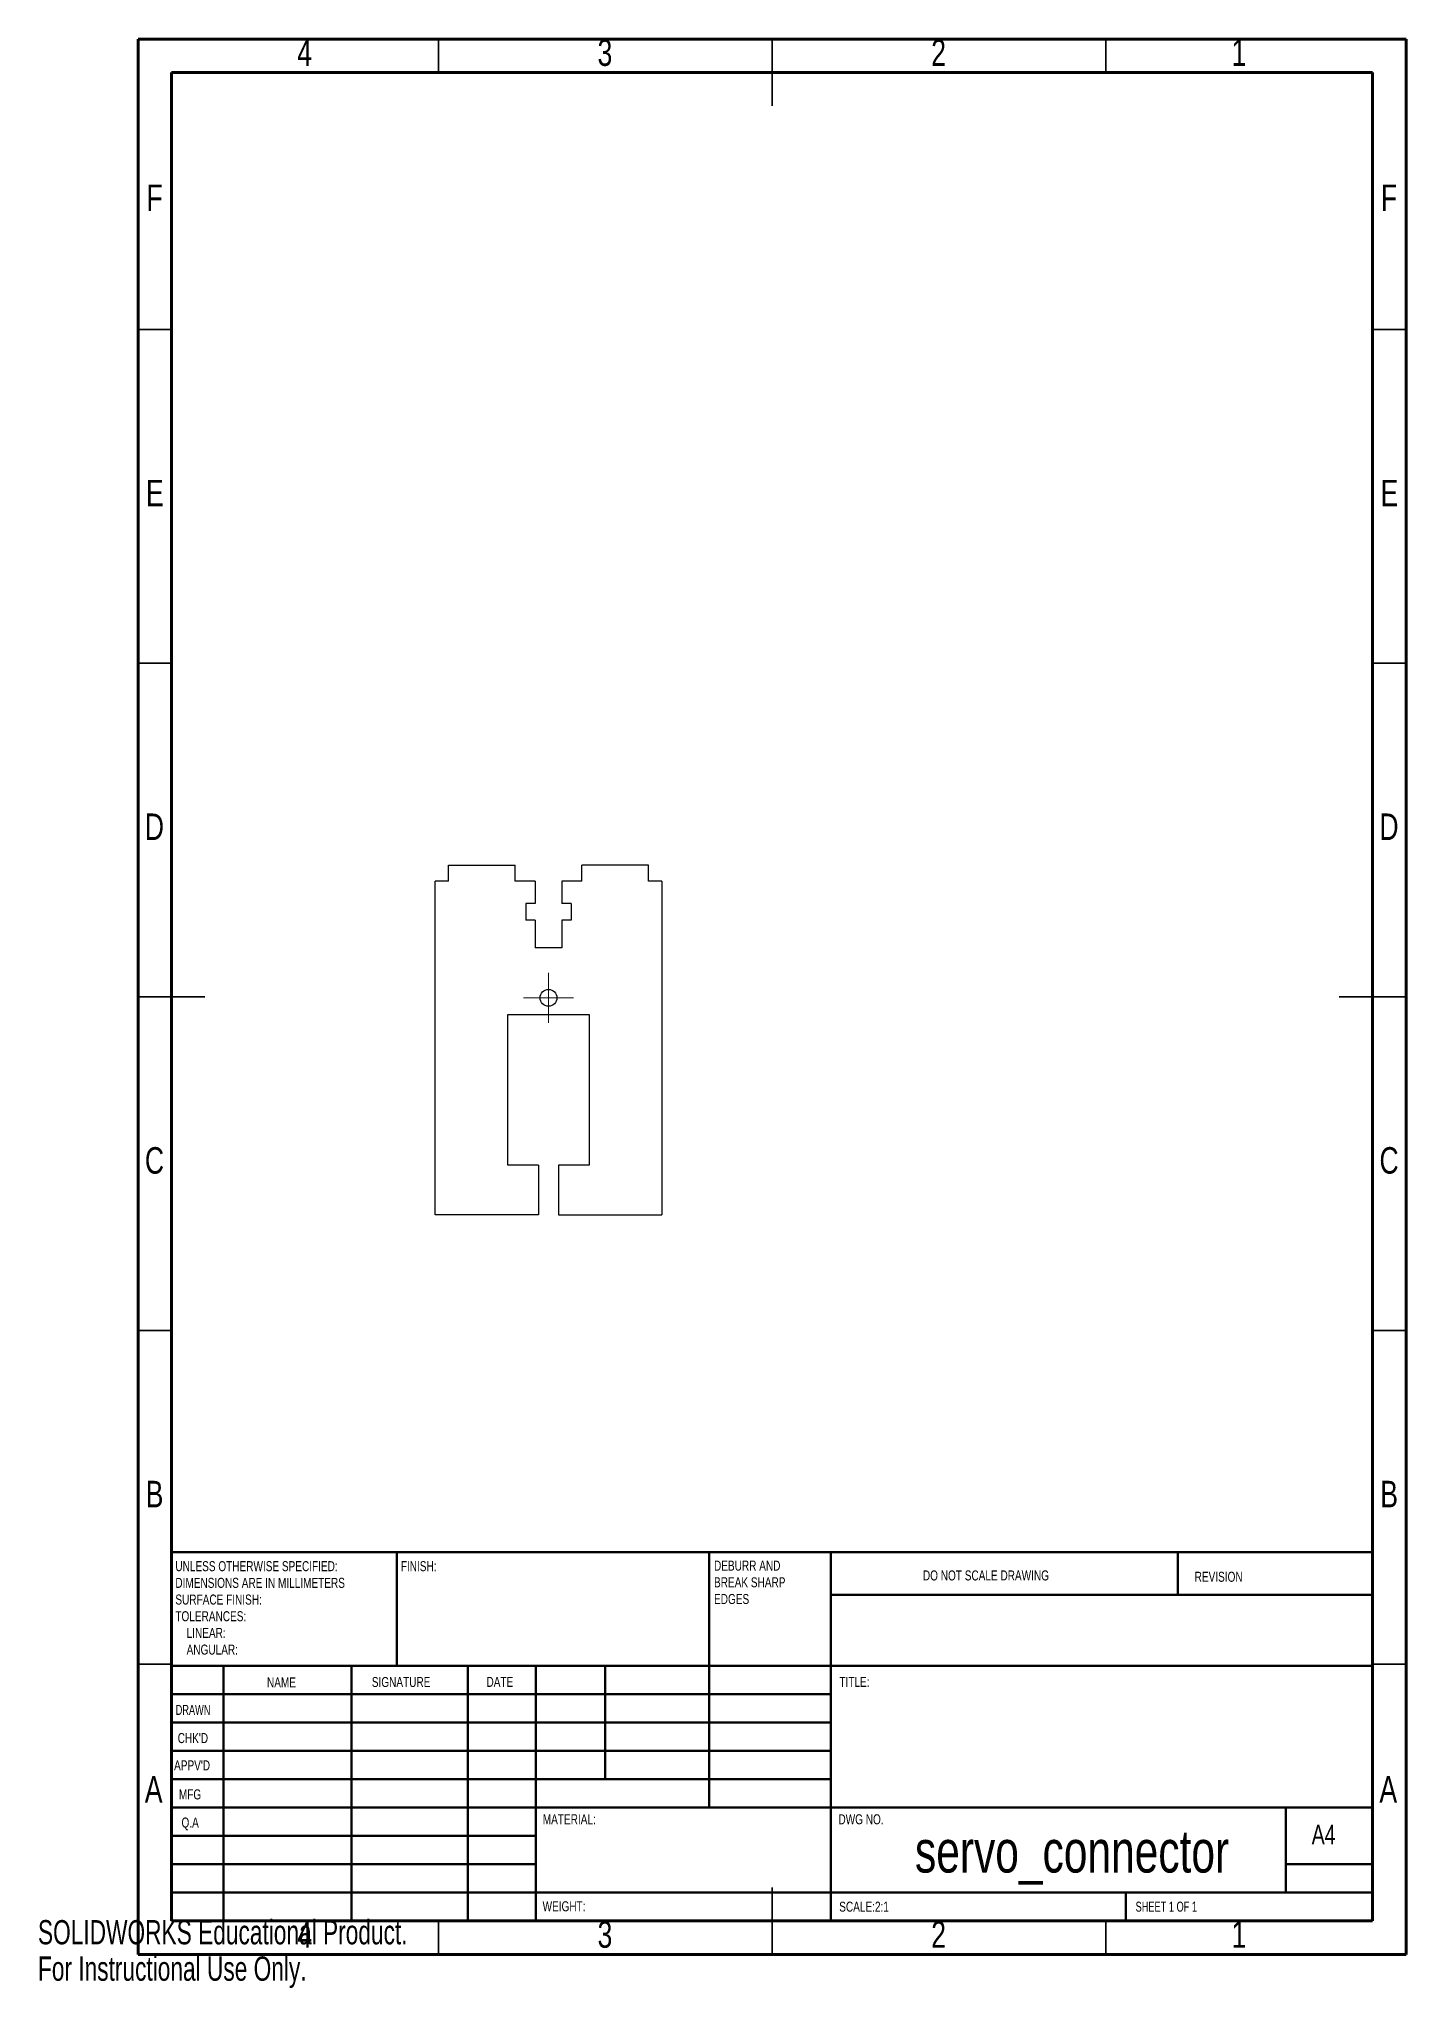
# Model space of a CAD drawing. Header units: millimetres. Extents: x 0 to 205, y 0 to 292.
import ezdxf

# ---------------------------------------------------------------- set-up
doc = ezdxf.new("R2010")
doc.units = ezdxf.units.MM
doc.styles.add('SLDTEXTSTYLE0', font='TXT', dxfattribs={"width": 0.75})
doc.styles.add('SLDTEXTSTYLE1', font='TXT', dxfattribs={"width": 0.686449})
doc.styles.add('SLDTEXTSTYLE2', font='TXT', dxfattribs={"width": 0.6875})
doc.styles.add('SLDTEXTSTYLE3', font='TXT', dxfattribs={"width": 0.7})

# ---------------------------------------------------------------- blocks, each defined once
blk = doc.blocks.new('SW_NOTE_0')
at = {"color": 0, "linetype": 'Continuous', "lineweight": 0, "char_height": 1.5, "attachment_point": 1, "style": 'SLDTEXTSTYLE0'}
for s, insert in [('UNLESS OTHERWISE SPECIFIED:', (0, 1.93)), ('DIMENSIONS ARE IN MILLIMETERS', (0, -0.57)), ('TOLERANCES:', (0, -5.57)), ('SURFACE FINISH:', (0, -3.07)), ('LINEAR:', (1.69, -8.07)), ('ANGULAR:', (1.69, -10.57))]:
    blk.add_mtext(s, dxfattribs=dict(at, insert=insert))
blk = doc.blocks.new('SW_NOTE_1')
at = {"color": 0, "linetype": 'Continuous', "lineweight": 0, "char_height": 1.5, "attachment_point": 1, "style": 'SLDTEXTSTYLE0'}
for s, insert in [('DEBURR AND', (0, 1.93)), ('BREAK SHARP', (0, -0.57)), ('EDGES', (0, -3.07))]:
    blk.add_mtext(s, dxfattribs=dict(at, insert=insert))
blk = doc.blocks.new('SW_CENTERMARKSYMBOL_0')
at = {"color": 0, "linetype": 'Continuous', "lineweight": 0}
for p, q in [((0, 2.5), (0, 3.76)), ((-2.5, 0), (-3.76, 0)), ((0, 0), (-2.5, 0)), ((0, 0), (0, 2.5)), ((0, 0), (0, -2.5)), ((0, 0), (2.5, 0)), ((2.5, 0), (3.76, 0)), ((0, -2.5), (0, -3.76))]:
    blk.add_line(p, q, dxfattribs=at)

msp = doc.modelspace()

# ---------------------------------------------------------------- linework, layer by layer
at = {"color": 7, "linetype": 'Continuous', "lineweight": 70}
for p, q in [((15, 5), (15, 292)), ((15, 292), (205, 292)), ((205, 292), (205, 5)), ((20, 10), (20, 287)), ((20, 287), (200, 287)), ((200, 287), (200, 10)), ((200, 10), (20, 10)), ((205, 5), (15, 5))]:
    msp.add_line(p, q, dxfattribs=at)
at = {"color": 7, "linetype": 'Continuous', "lineweight": 35}
for p, q in [((60, 287), (60, 292)), ((110, 292), (110, 282)), ((110, 287), (110, 292)), ((160, 287), (160, 292)), ((20, 248.5), (15, 248.5)), ((200, 248.5), (205, 248.5)), ((20, 198.5), (15, 198.5)), ((200, 198.5), (205, 198.5)), ((15, 148.5), (25, 148.5)), ((20, 148.5), (15, 148.5)), ((205, 148.5), (195, 148.5)), ((200, 148.5), (205, 148.5)), ((20, 98.5), (15, 98.5)), ((200, 98.5), (205, 98.5)), ((20, 48.5), (15, 48.5)), ((200, 48.5), (205, 48.5)), ((110, 5), (110, 15)), ((60, 10), (60, 5)), ((110, 10), (110, 5)), ((160, 10), (160, 5))]:
    msp.add_line(p, q, dxfattribs=at)
at = {"color": 7, "linetype": 'Continuous', "lineweight": 25}
for p, q in [((61.5, 165.84), (61.5, 168.24)), ((61.5, 168.24), (71.5, 168.24)), ((71.5, 165.84), (71.5, 168.24)), ((81.5, 165.84), (81.5, 168.24)), ((91.5, 168.24), (81.5, 168.24)), ((91.5, 165.84), (91.5, 168.24)), ((59.5, 115.84), (59.5, 165.84)), ((61.5, 165.84), (59.5, 165.84)), ((74.5, 165.84), (71.5, 165.84)), ((74.5, 165.84), (74.5, 162.47)), ((78.5, 165.84), (78.5, 162.47)), ((81.5, 165.84), (78.5, 165.84)), ((93.5, 165.84), (91.5, 165.84)), ((93.5, 165.84), (93.5, 115.84)), ((74.5, 162.47), (73.1, 162.47)), ((73.1, 162.47), (73.1, 159.97)), ((79.9, 162.47), (78.5, 162.47)), ((79.9, 162.47), (79.9, 159.97)), ((74.5, 159.97), (73.1, 159.97)), ((74.5, 159.97), (74.5, 155.84)), ((78.5, 159.97), (78.5, 155.84)), ((79.9, 159.97), (78.5, 159.97)), ((78.5, 155.84), (74.5, 155.84)), ((70.4, 145.84), (82.6, 145.84)), ((70.4, 123.24), (70.4, 145.84)), ((82.6, 145.84), (82.6, 123.24)), ((75, 123.24), (70.4, 123.24)), ((75, 123.24), (75, 115.84)), ((78, 123.24), (78, 115.84)), ((82.6, 123.24), (78, 123.24)), ((75, 115.84), (59.5, 115.84)), ((78, 115.84), (93.5, 115.84))]:
    msp.add_line(p, q, dxfattribs=at)
at = {"color": 7, "linetype": 'Continuous', "lineweight": 50}
for p, q in [((20, 65.25), (200, 65.25)), ((20, 65.25), (20, 10)), ((53.8, 48.25), (53.8, 65.25)), ((100.6, 65.25), (100.6, 27)), ((118.8, 65.25), (118.8, 10)), ((170.8, 58.88), (170.8, 65.25)), ((200, 58.88), (118.8, 58.88)), ((200, 48.25), (20, 48.25)), ((27.8, 48.25), (27.8, 10)), ((46.99, 48.25), (46.99, 10)), ((64.4, 48.25), (64.4, 10)), ((74.6, 10), (74.6, 48.25)), ((85, 31.25), (85, 48.25)), ((118.8, 44), (20, 44)), ((118.8, 39.75), (20, 39.75)), ((118.8, 35.5), (20, 35.5)), ((118.8, 31.25), (20, 31.25)), ((74.6, 27), (20, 27)), ((74.6, 27), (200, 27)), ((187, 14.25), (187, 27)), ((74.6, 22.75), (20, 22.75)), ((74.6, 18.5), (20, 18.5)), ((200, 18.5), (187, 18.5)), ((20, 14.25), (200, 14.25)), ((163, 10), (163, 14.25))]:
    msp.add_line(p, q, dxfattribs=at)
at = {"color": 7, "linetype": 'Continuous', "lineweight": 25}
msp.add_circle((76.5, 148.34), 1.26, dxfattribs=at)

# ---------------------------------------------------------------- block references
at = {"color": 7, "linetype": 'Continuous', "lineweight": 0}
for name, p in [('SW_CENTERMARKSYMBOL_0', (76.5, 148.34)), ('SW_NOTE_0', (20.59, 61.99)), ('SW_NOTE_1', (101.31, 62.07))]:
    msp.add_blockref(name, p, dxfattribs=at)

# ---------------------------------------------------------------- texts
for s, insert, char_height, attachment_point, style in [('4', (39.96, 291.96), 3.97, 2, 'SLDTEXTSTYLE0'), ('3', (84.96, 291.96), 3.97, 2, 'SLDTEXTSTYLE0'), ('2', (134.96, 291.96), 3.97, 2, 'SLDTEXTSTYLE0'), ('1', (179.96, 291.96), 3.97, 2, 'SLDTEXTSTYLE0'), ('F', (17.46, 270.21), 3.97, 2, 'SLDTEXTSTYLE0'), ('F', (202.46, 270.21), 3.97, 2, 'SLDTEXTSTYLE0'), ('E', (17.51, 225.96), 3.97, 2, 'SLDTEXTSTYLE0'), ('E', (202.51, 225.96), 3.97, 2, 'SLDTEXTSTYLE0'), ('D', (17.45, 175.96), 3.97, 2, 'SLDTEXTSTYLE0'), ('D', (202.45, 175.96), 3.97, 2, 'SLDTEXTSTYLE0'), ('C', (17.46, 125.96), 3.97, 2, 'SLDTEXTSTYLE0'), ('C', (202.46, 125.96), 3.97, 2, 'SLDTEXTSTYLE0'), ('B', (17.47, 75.96), 3.97, 2, 'SLDTEXTSTYLE0'), ('B', (202.47, 75.96), 3.97, 2, 'SLDTEXTSTYLE0'), ('FINISH:', (54.37, 63.92), 1.5, 1, 'SLDTEXTSTYLE0'), ('DO NOT SCALE DRAWING', (132.61, 62.53), 1.5, 1, 'SLDTEXTSTYLE0'), ('REVISION', (173.33, 62.33), 1.5, 1, 'SLDTEXTSTYLE0'), ('NAME', (34.32, 46.5), 1.5, 1, 'SLDTEXTSTYLE0'), ('SIGNATURE', (50.03, 46.56), 1.5, 1, 'SLDTEXTSTYLE0'), ('DATE', (67.21, 46.58), 1.5, 1, 'SLDTEXTSTYLE0'), ('TITLE:', (120.09, 46.58), 1.5, 1, 'SLDTEXTSTYLE0'), ('DRAWN', (20.64, 42.38), 1.5, 1, 'SLDTEXTSTYLE1'), ("CHK'D", (20.94, 38.16), 1.5, 1, 'SLDTEXTSTYLE0'), ("APPV'D", (20.4, 34.07), 1.5, 1, 'SLDTEXTSTYLE0'), ('A', (17.34, 31.71), 3.97, 2, 'SLDTEXTSTYLE0'), ('MFG', (21.12, 29.72), 1.5, 1, 'SLDTEXTSTYLE0'), ('A', (202.34, 31.71), 3.97, 2, 'SLDTEXTSTYLE0'), ('Q.A', (21.51, 25.5), 1.5, 1, 'SLDTEXTSTYLE0'), ('MATERIAL:', (75.65, 25.99), 1.5, 1, 'SLDTEXTSTYLE0'), ('DWG NO.', (119.95, 25.99), 1.5, 1, 'SLDTEXTSTYLE0'), ('A4', (190.87, 24.41), 2.91, 1, 'SLDTEXTSTYLE0'), ('servo_connector', (154.96, 23.61), 6.35, 2, 'SLDTEXTSTYLE0'), ('WEIGHT:', (75.62, 12.95), 1.499, 1, 'SLDTEXTSTYLE0'), ('SCALE:2:1', (120.07, 12.9), 1.5, 1, 'SLDTEXTSTYLE0'), ('SHEET 1 OF 1', (164.48, 12.9), 1.5, 1, 'SLDTEXTSTYLE2'), ('4', (39.96, 9.96), 3.97, 2, 'SLDTEXTSTYLE0'), ('3', (84.96, 9.96), 3.97, 2, 'SLDTEXTSTYLE0'), ('2', (134.96, 9.96), 3.97, 2, 'SLDTEXTSTYLE0'), ('1', (179.96, 9.96), 3.97, 2, 'SLDTEXTSTYLE0')]:
    msp.add_mtext(s, dxfattribs=dict(at, insert=insert, char_height=char_height, attachment_point=attachment_point, style=style))
at = {"color": 7, "linetype": 'Continuous', "char_height": 3.633, "attachment_point": 1, "style": 'SLDTEXTSTYLE3'}
for s, insert in [('SOLIDWORKS Educational Product.', (0, 10.13)), ('For Instructional Use Only.', (0, 4.68))]:
    msp.add_mtext(s, dxfattribs=dict(at, insert=insert))

doc.saveas('drawing.dxf')
